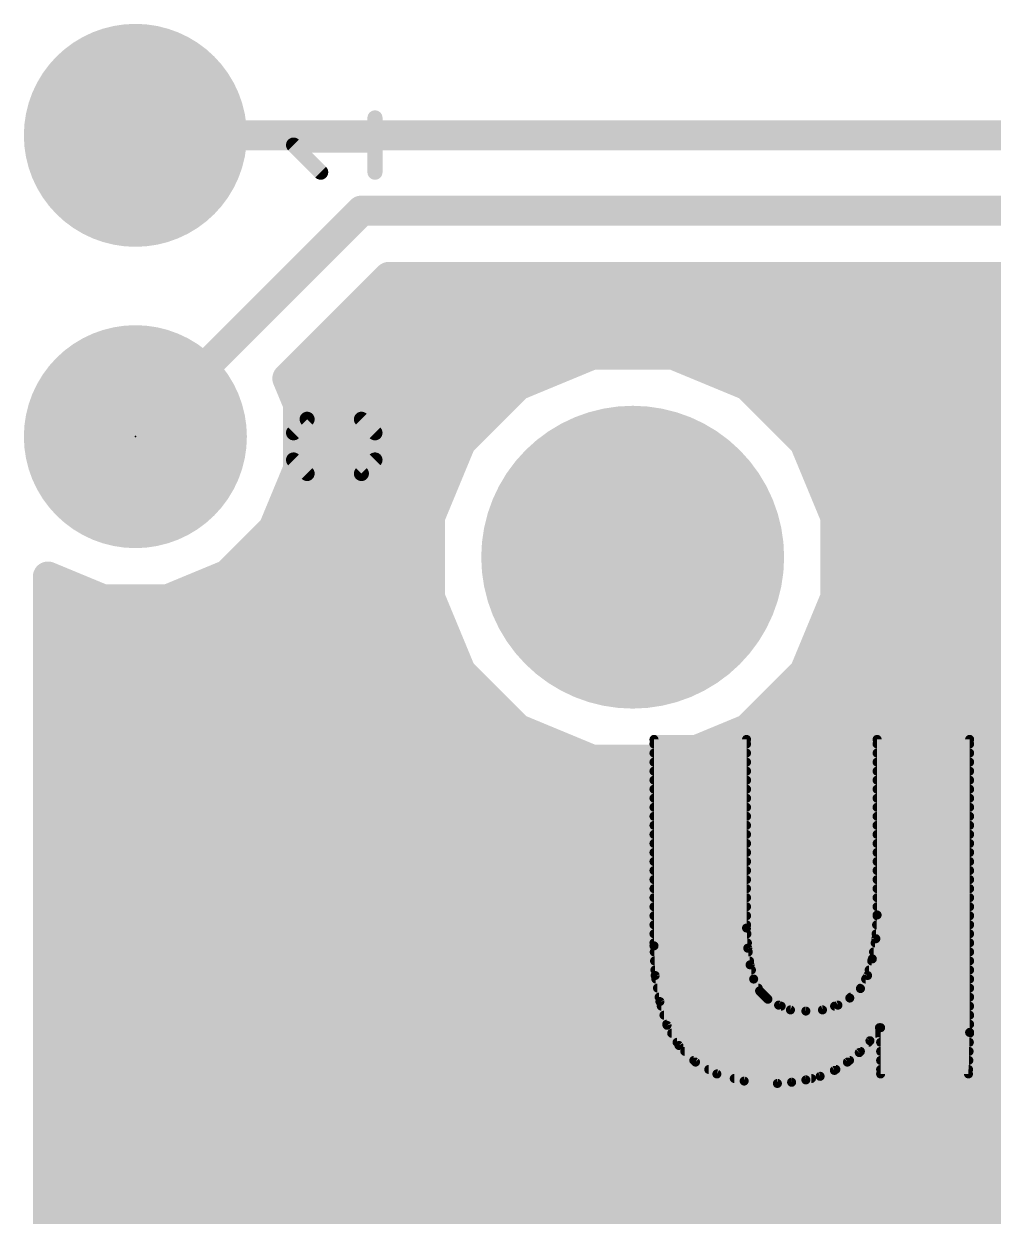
# Model space of a CAD drawing. Extents: x -16.5 to 33.1, y -17.8 to 72.5.
# Drawn here: x 0.33 to 8.5, y 9.94 to 19.99 of the extents above; entities that cross this region are included whole.
import ezdxf

# ---------------------------------------------------------------- set-up
doc = ezdxf.new("R2010")
doc.units = 0
for name, color, linetype in [('1', 22, 'CONTINUOUS'), ('17', 82, 'CONTINUOUS'), ('21', 7, 'CONTINUOUS'), ('23', 7, 'CONTINUOUS')]:
    doc.layers.add(name, color=color, linetype=linetype)

# ---------------------------------------------------------------- blocks, each defined once
blk = doc.blocks.new('ROUNDP')
at = {"const_width": 0.5}
blk.add_lwpolyline([(0, -0.25, 1), (0, 0.25, 1), (0, -0.25)], format="xyb", dxfattribs=at)

msp = doc.modelspace()

# ---------------------------------------------------------------- linework, layer by layer
at = {"layer": '1', "const_width": 0.254}
for points in [[(12.3939, 19.05), (1.27, 19.05)], [(1.27, 16.51), (3.175, 18.415)], [(3.175, 18.415), (17.77, 18.415)], [(2.5512, 17.001), (3.4065, 17.8562)], [(3.3303, 17.78), (31.2319, 17.78)], [(3.4065, 17.8562), (18.0015, 17.8562)], [(3.0763, 17.526), (30.9013, 17.526)], [(2.8223, 17.272), (30.671, 17.272)], [(5.1212, 17.2021), (4.4934, 16.9421)], [(5.8008, 17.2021), (5.1212, 17.2021)], [(6.4286, 16.9421), (5.8008, 17.2021)], [(2.6416, 16.7828), (2.5512, 17.001)], [(2.5683, 17.018), (4.6767, 17.018)], [(6.2453, 17.018), (15.7257, 17.018)], [(4.4934, 16.9421), (4.0129, 16.4616)], [(6.9091, 16.4616), (6.4286, 16.9421)], [(2.6416, 16.2372), (2.6416, 16.7828)], [(2.6416, 16.764), (4.3153, 16.764)], [(6.6067, 16.764), (15.3643, 16.764)], [(2.6416, 16.51), (4.0613, 16.51)], [(4.0129, 16.4616), (3.7529, 15.8338)], [(6.8607, 16.51), (15.1103, 16.51)], [(7.1691, 15.8338), (6.9091, 16.4616)], [(2.6416, 16.256), (3.9277, 16.256)], [(6.9943, 16.256), (14.9767, 16.256)], [(2.4328, 15.7331), (2.6416, 16.2372)], [(2.5442, 16.002), (3.8225, 16.002)], [(7.0995, 16.002), (14.8715, 16.002)], [(3.7529, 15.8338), (3.7529, 15.1542)], [(7.1691, 15.1542), (7.1691, 15.8338)], [(2.0469, 15.3472), (2.4328, 15.7331)], [(2.439, 15.748), (3.7529, 15.748)], [(7.1691, 15.748), (14.8018, 15.748)], [(2.1937, 15.494), (3.7529, 15.494)], [(7.1691, 15.494), (14.8018, 15.494)], [(0.5334, 1.27), (0.5334, 15.3305)], [(0.5334, 15.3305), (0.9972, 15.1384)], [(1.5428, 15.1384), (2.0469, 15.3472)], [(0.5334, 15.24), (0.7519, 15.24)], [(1.7881, 15.24), (3.7529, 15.24)], [(3.7529, 15.1542), (4.0129, 14.5264)], [(6.9091, 14.5264), (7.1691, 15.1542)], [(7.1691, 15.24), (14.8018, 15.24)], [(0.9972, 15.1384), (1.5428, 15.1384)], [(0.5334, 14.986), (3.8225, 14.986)], [(7.0995, 14.986), (14.8715, 14.986)], [(0.5334, 14.732), (3.9277, 14.732)], [(6.9943, 14.732), (14.9767, 14.732)], [(0.5334, 14.478), (4.0613, 14.478)], [(4.0129, 14.5264), (4.4934, 14.0459)], [(6.4286, 14.0459), (6.9091, 14.5264)], [(6.8607, 14.478), (15.1103, 14.478)], [(0.5334, 14.224), (4.3153, 14.224)], [(6.6067, 14.224), (15.3643, 14.224)], [(4.4934, 14.0459), (5.1212, 13.7858)], [(5.8008, 13.7858), (6.4286, 14.0459)], [(0.5334, 13.97), (4.6766, 13.97)], [(6.2453, 13.97), (15.7256, 13.97)], [(5.1212, 13.7858), (5.8008, 13.7858)], [(0.5334, 13.716), (32.4866, 13.716)], [(0.5334, 13.462), (32.4866, 13.462)], [(0.5334, 13.208), (32.4866, 13.208)], [(0.5334, 12.954), (32.4866, 12.954)], [(0.5334, 12.7), (32.4866, 12.7)], [(0.5334, 12.446), (32.4866, 12.446)], [(0.5334, 12.192), (32.4866, 12.192)], [(0.5334, 11.938), (32.4866, 11.938)], [(0.5334, 11.684), (32.4866, 11.684)], [(0.5334, 11.43), (32.4866, 11.43)], [(0.5334, 11.176), (32.4866, 11.176)], [(0.5334, 10.922), (32.4866, 10.922)], [(0.5334, 10.668), (32.4866, 10.668)], [(0.5334, 10.414), (32.4866, 10.414)], [(0.5334, 10.16), (32.4866, 10.16)], [(0.5334, 9.906), (32.4866, 9.906)]]:
    msp.add_lwpolyline(points, dxfattribs=at)
at = {"layer": '1', "const_width": 0.127}
for points in [[(1.27, 19.1135, 1), (1.27, 18.9865)], [(3.175, 18.4785, 1), (3.175, 18.3515)], [(3.2199, 18.3701, 1), (3.1301, 18.4599)], [(3.3303, 17.8435, 1), (3.3303, 17.7165)], [(3.4065, 17.9197, 1), (3.4065, 17.7927)], [(3.4514, 17.8113, 1), (3.3616, 17.9011)], [(3.0763, 17.5895, 1), (3.0763, 17.4625)], [(2.8223, 17.3355, 1), (2.8223, 17.2085)], [(5.1212, 17.2656, 1), (5.1212, 17.1386)], [(5.1455, 17.1435, 1), (5.0969, 17.2608)], [(5.8251, 17.2608, 1), (5.7765, 17.1435)], [(5.8008, 17.1386, 1), (5.8008, 17.2656)], [(2.5063, 17.0459, 1), (2.5961, 16.9561)], [(2.6099, 17.0253, 1), (2.4926, 16.9767)], [(2.5683, 17.0815, 1), (2.5683, 16.9545)], [(4.6767, 16.9545, 1), (4.6767, 17.0815)], [(6.2453, 17.0815, 1), (6.2453, 16.9545)], [(4.4691, 17.0008, 1), (4.5177, 16.8834)], [(4.5383, 16.8972, 1), (4.4485, 16.987)], [(6.4735, 16.987, 1), (6.3837, 16.8972)], [(6.4043, 16.8834, 1), (6.4529, 17.0008)], [(2.7051, 16.7828, 1), (2.5781, 16.7828)], [(2.6416, 16.8275, 1), (2.6416, 16.7005)], [(4.3153, 16.7005, 1), (4.3153, 16.8275)], [(6.6067, 16.8275, 1), (6.6067, 16.7005)], [(2.5829, 16.7585, 1), (2.7003, 16.8071)], [(1.2251, 16.5549, 1), (1.3149, 16.4651)], [(2.6416, 16.5735, 1), (2.6416, 16.4465)], [(4.0716, 16.4373, 1), (3.9542, 16.4859)], [(4.0613, 16.4465, 1), (4.0613, 16.5735)], [(6.8607, 16.5735, 1), (6.8607, 16.4465)], [(6.9678, 16.4859, 1), (6.8504, 16.4373)], [(3.968, 16.5065, 1), (4.0578, 16.4167)], [(6.8642, 16.4167, 1), (6.954, 16.5065)], [(2.6416, 16.3195, 1), (2.6416, 16.1925)], [(3.9277, 16.1925, 1), (3.9277, 16.3195)], [(6.9943, 16.3195, 1), (6.9943, 16.1925)], [(2.5781, 16.2372, 1), (2.7051, 16.2372)], [(2.7003, 16.2129, 1), (2.5829, 16.2615)], [(2.5442, 16.0655, 1), (2.5442, 15.9385)], [(3.8225, 15.9385, 1), (3.8225, 16.0655)], [(7.0995, 16.0655, 1), (7.0995, 15.9385)], [(3.8163, 15.8338, 1), (3.6894, 15.8338)], [(3.6942, 15.8581, 1), (3.8115, 15.8095)], [(7.2326, 15.8338, 1), (7.1056, 15.8338)], [(7.1105, 15.8095, 1), (7.2278, 15.8581)], [(2.3741, 15.7574, 1), (2.4915, 15.7087)], [(2.439, 15.8115, 1), (2.439, 15.6845)], [(2.4777, 15.6881, 1), (2.3879, 15.778)], [(3.7529, 15.6845, 1), (3.7529, 15.8115)], [(7.1691, 15.8115, 1), (7.1691, 15.6845)], [(2.1937, 15.5575, 1), (2.1937, 15.4305)], [(3.7529, 15.4305, 1), (3.7529, 15.5575)], [(7.1691, 15.5575, 1), (7.1691, 15.4305)], [(0.5969, 15.3305, 1), (0.4699, 15.3305)], [(0.5577, 15.3892, 1), (0.5091, 15.2718)], [(2.002, 15.3921, 1), (2.0918, 15.3023)], [(2.0712, 15.2885, 1), (2.0226, 15.4059)], [(0.5334, 15.3035, 1), (0.5334, 15.1765)], [(0.7519, 15.1765, 1), (0.7519, 15.3035)], [(1.7881, 15.3035, 1), (1.7881, 15.1765)], [(3.8115, 15.1785, 1), (3.6942, 15.1299)], [(3.7529, 15.1765, 1), (3.7529, 15.3035)], [(7.1691, 15.3035, 1), (7.1691, 15.1765)], [(7.2278, 15.1299, 1), (7.1105, 15.1785)], [(0.9972, 15.2019, 1), (0.9972, 15.0749)], [(0.9729, 15.0797, 1), (1.0215, 15.1971)], [(1.5185, 15.1971, 1), (1.5671, 15.0797)], [(1.5428, 15.0749, 1), (1.5428, 15.2019)], [(3.6894, 15.1542, 1), (3.8163, 15.1542)], [(7.1056, 15.1542, 1), (7.2326, 15.1542)], [(0.5334, 15.0495, 1), (0.5334, 14.9225)], [(3.8225, 14.9225, 1), (3.8225, 15.0495)], [(7.0995, 15.0495, 1), (7.0995, 14.9225)], [(0.5334, 14.7955, 1), (0.5334, 14.6685)], [(3.9277, 14.6685, 1), (3.9277, 14.7955)], [(6.9943, 14.7955, 1), (6.9943, 14.6685)], [(0.5334, 14.5415, 1), (0.5334, 14.4145)], [(4.0578, 14.5713, 1), (3.968, 14.4815)], [(3.9542, 14.5021, 1), (4.0716, 14.5507)], [(4.0613, 14.4145, 1), (4.0613, 14.5415)], [(6.8607, 14.5415, 1), (6.8607, 14.4145)], [(6.8504, 14.5507, 1), (6.9678, 14.5021)], [(6.954, 14.4815, 1), (6.8642, 14.5713)], [(0.5334, 14.2875, 1), (0.5334, 14.1605)], [(4.3153, 14.1605, 1), (4.3153, 14.2875)], [(6.6067, 14.2875, 1), (6.6067, 14.1605)], [(4.5177, 14.1046, 1), (4.4691, 13.9872)], [(6.4529, 13.9872, 1), (6.4043, 14.1046)], [(0.5334, 14.0335, 1), (0.5334, 13.9065)], [(4.4485, 14.001, 1), (4.5383, 14.0908)], [(4.6766, 13.9065, 1), (4.6766, 14.0335)], [(6.2453, 14.0335, 1), (6.2453, 13.9065)], [(6.3837, 14.0908, 1), (6.4735, 14.001)], [(5.1212, 13.8493, 1), (5.1212, 13.7224)], [(5.0969, 13.7272, 1), (5.1455, 13.8445)], [(5.7765, 13.8445, 1), (5.8251, 13.7272)], [(5.8008, 13.7224, 1), (5.8008, 13.8493)], [(0.5334, 13.7795, 1), (0.5334, 13.6525)], [(0.5334, 13.5255, 1), (0.5334, 13.3985)], [(0.5334, 13.2715, 1), (0.5334, 13.1445)], [(0.5334, 13.0175, 1), (0.5334, 12.8905)], [(0.5334, 12.7635, 1), (0.5334, 12.6365)], [(0.5334, 12.5095, 1), (0.5334, 12.3825)], [(0.5334, 12.2555, 1), (0.5334, 12.1285)], [(0.5334, 12.0015, 1), (0.5334, 11.8745)], [(0.5334, 11.7475, 1), (0.5334, 11.6205)], [(0.5334, 11.4935, 1), (0.5334, 11.3665)], [(0.5334, 11.2395, 1), (0.5334, 11.1125)], [(0.5334, 10.9855, 1), (0.5334, 10.8585)], [(0.5334, 10.7315, 1), (0.5334, 10.6045)], [(0.5334, 10.4775, 1), (0.5334, 10.3505)], [(0.5334, 10.2235, 1), (0.5334, 10.0965)], [(0.5334, 9.9695, 1), (0.5334, 9.8425)]]:
    msp.add_lwpolyline(points, format="xyb", dxfattribs=at)
at = {"layer": '21'}
for points, const_width in [([(3.2893, 18.7393), (3.2893, 19.1969)], 0.127), ([(2.8317, 18.7393), (2.6029, 18.9681)], 0.127), ([(2.6029, 18.9681), (3.2893, 18.9681)], 0.127), ([(2.6029, 16.5425), (2.7173, 16.6569)], 0.127), ([(2.7173, 16.6569), (3.1749, 16.6569)], 0.127), ([(3.1749, 16.1993), (2.7173, 16.6569)], 0.127), ([(3.1749, 16.6569), (3.2893, 16.5425)], 0.127), ([(2.6029, 16.3137), (2.6029, 16.5425)], 0.127), ([(3.2893, 16.5425), (3.2893, 16.3137)], 0.127), ([(2.7173, 16.1993), (2.6029, 16.3137)], 0.127), ([(3.2893, 16.3137), (3.1749, 16.1993)], 0.127), ([(3.1749, 16.1993), (2.7173, 16.1993)], 0.127), ([(5.6405, 12.218), (5.6405, 13.958)], 0.0762), ([(5.6405, 13.958), (6.4205, 13.958)], 0.0762), ([(6.4205, 13.958), (6.4205, 12.368)], 0.0762), ([(7.5205, 12.478), (7.5205, 13.958)], 0.0762), ([(7.5205, 13.958), (8.3005, 13.958)], 0.0762), ([(8.3005, 13.958), (8.3005, 11.488)], 0.0762), ([(6.4205, 13.9192), (5.6405, 13.9192)], 0.0762), ([(6.4205, 13.843), (5.6405, 13.843)], 0.0762), ([(8.3005, 13.9192), (7.5205, 13.9192)], 0.0762), ([(8.3005, 13.843), (7.5205, 13.843)], 0.0762), ([(6.4205, 13.7668), (5.6405, 13.7668)], 0.0762), ([(8.3005, 13.7668), (7.5205, 13.7668)], 0.0762), ([(6.4205, 13.6906), (5.6405, 13.6906)], 0.0762), ([(8.3005, 13.6906), (7.5205, 13.6906)], 0.0762), ([(6.4205, 13.6144), (5.6405, 13.6144)], 0.0762), ([(6.4205, 13.5382), (5.6405, 13.5382)], 0.0762), ([(8.3005, 13.6144), (7.5205, 13.6144)], 0.0762), ([(8.3005, 13.5382), (7.5205, 13.5382)], 0.0762), ([(6.4205, 13.462), (5.6405, 13.462)], 0.0762), ([(8.3005, 13.462), (7.5205, 13.462)], 0.0762), ([(6.4205, 13.3858), (5.6405, 13.3858)], 0.0762), ([(8.3005, 13.3858), (7.5205, 13.3858)], 0.0762), ([(6.4205, 13.3096), (5.6405, 13.3096)], 0.0762), ([(6.4205, 13.2334), (5.6405, 13.2334)], 0.0762), ([(8.3005, 13.3096), (7.5205, 13.3096)], 0.0762), ([(8.3005, 13.2334), (7.5205, 13.2334)], 0.0762), ([(6.4205, 13.1572), (5.6405, 13.1572)], 0.0762), ([(8.3005, 13.1572), (7.5205, 13.1572)], 0.0762), ([(6.4205, 13.081), (5.6405, 13.081)], 0.0762), ([(8.3005, 13.081), (7.5205, 13.081)], 0.0762), ([(6.4205, 13.0048), (5.6405, 13.0048)], 0.0762), ([(6.4205, 12.9286), (5.6405, 12.9286)], 0.0762), ([(8.3005, 13.0048), (7.5205, 13.0048)], 0.0762), ([(8.3005, 12.9286), (7.5205, 12.9286)], 0.0762), ([(6.4205, 12.8524), (5.6405, 12.8524)], 0.0762), ([(8.3005, 12.8524), (7.5205, 12.8524)], 0.0762), ([(6.4205, 12.7762), (5.6405, 12.7762)], 0.0762), ([(8.3005, 12.7762), (7.5205, 12.7762)], 0.0762), ([(6.4205, 12.7), (5.6405, 12.7)], 0.0762), ([(8.3005, 12.7), (7.5205, 12.7)], 0.0762), ([(6.4205, 12.6238), (5.6405, 12.6238)], 0.0762), ([(6.4205, 12.5476), (5.6405, 12.5476)], 0.0762), ([(8.3005, 12.6238), (7.5205, 12.6238)], 0.0762), ([(8.3005, 12.5476), (7.5205, 12.5476)], 0.0762), ([(6.4205, 12.4714), (5.6405, 12.4714)], 0.0762), ([(7.5105, 12.278), (7.5205, 12.478)], 0.0762), ([(8.3005, 12.4714), (7.5202, 12.4714)], 0.0762), ([(6.4205, 12.3952), (5.6405, 12.3952)], 0.0762), ([(6.4205, 12.368), (6.4305, 12.198)], 0.0762), ([(8.3005, 12.3952), (7.5164, 12.3952)], 0.0762), ([(6.4234, 12.319), (5.6405, 12.319)], 0.0762), ([(6.4279, 12.2428), (5.6405, 12.2428)], 0.0762), ([(7.4805, 12.108), (7.5105, 12.278)], 0.0762), ([(8.3005, 12.2428), (7.5043, 12.2428)], 0.0762), ([(8.3005, 12.319), (7.5126, 12.319)], 0.0762), ([(5.6505, 11.968), (5.6405, 12.218)], 0.0762), ([(6.435, 12.1666), (5.6426, 12.1666)], 0.0762), ([(6.4305, 12.198), (6.4505, 12.058)], 0.0762), ([(8.3005, 12.1666), (7.4908, 12.1666)], 0.0762), ([(6.4459, 12.0904), (5.6456, 12.0904)], 0.0762), ([(6.4505, 12.058), (6.4805, 11.938)], 0.0762), ([(7.4405, 11.968), (7.4805, 12.108)], 0.0762), ([(8.3005, 12.0904), (7.4755, 12.0904)], 0.0762), ([(6.4615, 12.0142), (5.6487, 12.0142)], 0.0762), ([(5.6905, 11.748), (5.6505, 11.968)], 0.0762), ([(6.4805, 11.938), (5.656, 11.938)], 0.0762), ([(6.4805, 11.938), (6.5305, 11.838)], 0.0762), ([(7.3805, 11.858), (7.4405, 11.968)], 0.0762), ([(8.3005, 11.938), (7.4241, 11.938)], 0.0762), ([(8.3005, 12.0142), (7.4537, 12.0142)], 0.0762), ([(6.5186, 11.8618), (5.6698, 11.8618)], 0.0762), ([(6.5305, 11.838), (6.6005, 11.768)], 0.0762), ([(7.2905, 11.778), (7.3805, 11.858)], 0.0762), ([(8.3005, 11.8618), (7.3826, 11.8618)], 0.0762), ([(6.5829, 11.7856), (5.6837, 11.7856)], 0.0762), ([(5.7505, 11.548), (5.6905, 11.748)], 0.0762), ([(6.6005, 11.768), (6.6905, 11.718)], 0.0762), ([(7.1905, 11.718), (7.2905, 11.778)], 0.0762), ([(8.3005, 11.7856), (7.2991, 11.7856)], 0.0762), ([(6.712, 11.7094), (5.7021, 11.7094)], 0.0762), ([(8.3005, 11.6332), (5.7249, 11.6332)], 0.0762), ([(6.6905, 11.718), (6.7905, 11.678)], 0.0762), ([(6.7905, 11.678), (6.9205, 11.668)], 0.0762), ([(6.9205, 11.668), (7.0605, 11.678)], 0.0762), ([(7.0605, 11.678), (7.1905, 11.718)], 0.0762), ([(8.3005, 11.7094), (7.1626, 11.7094)], 0.0762), ([(8.3005, 11.557), (5.7478, 11.557)], 0.0762), ([(5.8505, 11.378), (5.7505, 11.548)], 0.0762), ([(7.5405, 11.528), (7.4605, 11.418)], 0.0762), ([(7.5505, 11.528), (7.5405, 11.528)], 0.0762), ([(7.5505, 11.138), (7.5505, 11.528)], 0.0762), ([(7.5062, 11.4808), (5.79, 11.4808)], 0.0762), ([(8.3003, 11.4808), (7.5505, 11.4808)], 0.0762), ([(8.3005, 11.488), (8.2905, 11.138)], 0.0762), ([(7.4484, 11.4046), (5.8349, 11.4046)], 0.0762), ([(5.9905, 11.238), (5.8505, 11.378)], 0.0762), ([(7.3799, 11.3284), (5.9001, 11.3284)], 0.0762), ([(7.4605, 11.418), (7.3705, 11.318)], 0.0762), ([(8.2981, 11.4046), (7.5505, 11.4046)], 0.0762), ([(8.2959, 11.3284), (7.5505, 11.3284)], 0.0762), ([(7.2883, 11.2522), (5.9763, 11.2522)], 0.0762), ([(6.1705, 11.138), (5.9905, 11.238)], 0.0762), ([(7.2705, 11.238), (7.1605, 11.168)], 0.0762), ([(7.3705, 11.318), (7.2705, 11.238)], 0.0762), ([(8.2938, 11.2522), (7.5505, 11.2522)], 0.0762), ([(7.1731, 11.176), (6.1021, 11.176)], 0.0762), ([(6.4005, 11.078), (6.1705, 11.138)], 0.0762), ([(7.0405, 11.118), (6.9205, 11.088)], 0.0762), ([(7.1605, 11.168), (7.0405, 11.118)], 0.0762), ([(8.2916, 11.176), (7.5505, 11.176)], 0.0762), ([(8.2905, 11.138), (7.5505, 11.138)], 0.0762), ([(6.9677, 11.0998), (6.3169, 11.0998)], 0.0762), ([(6.6805, 11.058), (6.4005, 11.078)], 0.0762), ([(6.8005, 11.068), (6.6805, 11.058)], 0.0762), ([(6.9205, 11.088), (6.8005, 11.068)], 0.0762)]:
    msp.add_lwpolyline(points, dxfattribs=dict(at, const_width=const_width))
for points, const_width in [([(3.3211, 19.1969, 1), (3.2576, 19.1969)], 0.0635), ([(2.6029, 18.9998, 1), (2.6029, 18.9363)], 0.0635), ([(2.6254, 18.9905, 1), (2.5805, 18.9456)], 0.0635), ([(3.2893, 18.9363, 1), (3.2893, 18.9998)], 0.0635), ([(2.8093, 18.7168, 1), (2.8542, 18.7617)], 0.0635), ([(3.2576, 18.7393, 1), (3.3211, 18.7393)], 0.0635), ([(2.7173, 16.6886, 1), (2.7173, 16.6251)], 0.0635), ([(2.7398, 16.6793, 1), (2.6949, 16.6344)], 0.0635), ([(2.7398, 16.6344, 1), (2.6949, 16.6793)], 0.0635), ([(3.1974, 16.6793, 1), (3.1525, 16.6344)], 0.0635), ([(3.1749, 16.6251, 1), (3.1749, 16.6886)], 0.0635), ([(2.6347, 16.5425, 1), (2.5712, 16.5425)], 0.0635), ([(2.5805, 16.5649, 1), (2.6254, 16.52)], 0.0635), ([(3.3211, 16.5425, 1), (3.2576, 16.5425)], 0.0635), ([(3.2668, 16.52, 1), (3.3118, 16.5649)], 0.0635), ([(2.5712, 16.3137, 1), (2.6347, 16.3137)], 0.0635), ([(2.6254, 16.3361, 1), (2.5805, 16.2912)], 0.0635), ([(3.2576, 16.3137, 1), (3.3211, 16.3137)], 0.0635), ([(3.3118, 16.2912, 1), (3.2668, 16.3361)], 0.0635), ([(2.7173, 16.231, 1), (2.7173, 16.1675)], 0.0635), ([(2.6949, 16.1768, 1), (2.7398, 16.2217)], 0.0635), ([(3.1525, 16.2217, 1), (3.1974, 16.1768)], 0.0635), ([(3.1525, 16.1768, 1), (3.1974, 16.2217)], 0.0635), ([(3.1749, 16.1675, 1), (3.1749, 16.231)], 0.0635), ([(5.6405, 13.9771, 1), (5.6405, 13.939)], 0.0381), ([(5.6596, 13.958, 1), (5.6215, 13.958)], 0.0381), ([(6.4396, 13.958, 1), (6.4015, 13.958)], 0.0381), ([(6.4205, 13.939, 1), (6.4205, 13.9771)], 0.0381), ([(7.5205, 13.9771, 1), (7.5205, 13.939)], 0.0381), ([(7.5396, 13.958, 1), (7.5015, 13.958)], 0.0381), ([(8.3195, 13.958, 1), (8.2814, 13.958)], 0.0381), ([(8.3005, 13.939, 1), (8.3005, 13.9771)], 0.0381), ([(5.6405, 13.9383, 1), (5.6405, 13.9002)], 0.0381), ([(5.6405, 13.862, 1), (5.6405, 13.8239)], 0.0381), ([(6.4205, 13.9002, 1), (6.4205, 13.9383)], 0.0381), ([(6.4205, 13.8239, 1), (6.4205, 13.862)], 0.0381), ([(7.5205, 13.9383, 1), (7.5205, 13.9002)], 0.0381), ([(7.5205, 13.862, 1), (7.5205, 13.8239)], 0.0381), ([(8.3005, 13.9002, 1), (8.3005, 13.9383)], 0.0381), ([(8.3005, 13.8239, 1), (8.3005, 13.862)], 0.0381), ([(5.6405, 13.7858, 1), (5.6405, 13.7477)], 0.0381), ([(6.4205, 13.7477, 1), (6.4205, 13.7858)], 0.0381), ([(7.5205, 13.7858, 1), (7.5205, 13.7477)], 0.0381), ([(8.3005, 13.7477, 1), (8.3005, 13.7858)], 0.0381), ([(5.6405, 13.7096, 1), (5.6405, 13.6715)], 0.0381), ([(6.4205, 13.6715, 1), (6.4205, 13.7096)], 0.0381), ([(7.5205, 13.7096, 1), (7.5205, 13.6715)], 0.0381), ([(8.3005, 13.6715, 1), (8.3005, 13.7096)], 0.0381), ([(5.6405, 13.6334, 1), (5.6405, 13.5953)], 0.0381), ([(5.6405, 13.5572, 1), (5.6405, 13.5191)], 0.0381), ([(6.4205, 13.5953, 1), (6.4205, 13.6334)], 0.0381), ([(6.4205, 13.5191, 1), (6.4205, 13.5572)], 0.0381), ([(7.5205, 13.6334, 1), (7.5205, 13.5953)], 0.0381), ([(7.5205, 13.5572, 1), (7.5205, 13.5191)], 0.0381), ([(8.3005, 13.5953, 1), (8.3005, 13.6334)], 0.0381), ([(8.3005, 13.5191, 1), (8.3005, 13.5572)], 0.0381), ([(5.6405, 13.4811, 1), (5.6405, 13.443)], 0.0381), ([(6.4205, 13.443, 1), (6.4205, 13.4811)], 0.0381), ([(7.5205, 13.4811, 1), (7.5205, 13.443)], 0.0381), ([(8.3005, 13.443, 1), (8.3005, 13.4811)], 0.0381), ([(5.6405, 13.4049, 1), (5.6405, 13.3668)], 0.0381), ([(6.4205, 13.3668, 1), (6.4205, 13.4049)], 0.0381), ([(7.5205, 13.4049, 1), (7.5205, 13.3668)], 0.0381), ([(8.3005, 13.3668, 1), (8.3005, 13.4049)], 0.0381), ([(5.6405, 13.3287, 1), (5.6405, 13.2906)], 0.0381), ([(5.6405, 13.2525, 1), (5.6405, 13.2144)], 0.0381), ([(6.4205, 13.2906, 1), (6.4205, 13.3287)], 0.0381), ([(6.4205, 13.2144, 1), (6.4205, 13.2525)], 0.0381), ([(7.5205, 13.3287, 1), (7.5205, 13.2906)], 0.0381), ([(7.5205, 13.2525, 1), (7.5205, 13.2144)], 0.0381), ([(8.3005, 13.2906, 1), (8.3005, 13.3287)], 0.0381), ([(8.3005, 13.2144, 1), (8.3005, 13.2525)], 0.0381), ([(5.6405, 13.1763, 1), (5.6405, 13.1382)], 0.0381), ([(6.4205, 13.1382, 1), (6.4205, 13.1763)], 0.0381), ([(7.5205, 13.1763, 1), (7.5205, 13.1382)], 0.0381), ([(8.3005, 13.1382, 1), (8.3005, 13.1763)], 0.0381), ([(5.6405, 13.1001, 1), (5.6405, 13.062)], 0.0381), ([(6.4205, 13.062, 1), (6.4205, 13.1001)], 0.0381), ([(7.5205, 13.1001, 1), (7.5205, 13.062)], 0.0381), ([(8.3005, 13.062, 1), (8.3005, 13.1001)], 0.0381), ([(5.6405, 13.0239, 1), (5.6405, 12.9858)], 0.0381), ([(5.6405, 12.9477, 1), (5.6405, 12.9096)], 0.0381), ([(6.4205, 12.9858, 1), (6.4205, 13.0239)], 0.0381), ([(6.4205, 12.9096, 1), (6.4205, 12.9477)], 0.0381), ([(7.5205, 13.0239, 1), (7.5205, 12.9858)], 0.0381), ([(7.5205, 12.9477, 1), (7.5205, 12.9096)], 0.0381), ([(8.3005, 12.9858, 1), (8.3005, 13.0239)], 0.0381), ([(8.3005, 12.9096, 1), (8.3005, 12.9477)], 0.0381), ([(5.6405, 12.8715, 1), (5.6405, 12.8334)], 0.0381), ([(6.4205, 12.8334, 1), (6.4205, 12.8715)], 0.0381), ([(7.5205, 12.8715, 1), (7.5205, 12.8334)], 0.0381), ([(8.3005, 12.8334, 1), (8.3005, 12.8715)], 0.0381), ([(5.6405, 12.7953, 1), (5.6405, 12.7572)], 0.0381), ([(6.4205, 12.7572, 1), (6.4205, 12.7953)], 0.0381), ([(7.5205, 12.7953, 1), (7.5205, 12.7572)], 0.0381), ([(8.3005, 12.7572, 1), (8.3005, 12.7953)], 0.0381), ([(5.6405, 12.7191, 1), (5.6405, 12.681)], 0.0381), ([(6.4205, 12.681, 1), (6.4205, 12.7191)], 0.0381), ([(7.5205, 12.7191, 1), (7.5205, 12.681)], 0.0381), ([(8.3005, 12.681, 1), (8.3005, 12.7191)], 0.0381), ([(5.6405, 12.6429, 1), (5.6405, 12.6048)], 0.0381), ([(5.6405, 12.5667, 1), (5.6405, 12.5286)], 0.0381), ([(6.4205, 12.6048, 1), (6.4205, 12.6429)], 0.0381), ([(6.4205, 12.5286, 1), (6.4205, 12.5667)], 0.0381), ([(7.5205, 12.6429, 1), (7.5205, 12.6048)], 0.0381), ([(7.5205, 12.5667, 1), (7.5205, 12.5286)], 0.0381), ([(8.3005, 12.6048, 1), (8.3005, 12.6429)], 0.0381), ([(8.3005, 12.5286, 1), (8.3005, 12.5667)], 0.0381), ([(5.6405, 12.4905, 1), (5.6405, 12.4524)], 0.0381), ([(6.4205, 12.4524, 1), (6.4205, 12.4905)], 0.0381), ([(7.5202, 12.4905, 1), (7.5202, 12.4524)], 0.0381), ([(7.5395, 12.477, 1), (7.5015, 12.479)], 0.0381), ([(7.5015, 12.478, 1), (7.5396, 12.478)], 0.0381), ([(8.3005, 12.4524, 1), (8.3005, 12.4905)], 0.0381), ([(5.6405, 12.4143, 1), (5.6405, 12.3762)], 0.0381), ([(6.4395, 12.3691, 1), (6.4015, 12.3669)], 0.0381), ([(6.4015, 12.368, 1), (6.4396, 12.368)], 0.0381), ([(6.4205, 12.3762, 1), (6.4205, 12.4143)], 0.0381), ([(7.5164, 12.4143, 1), (7.5164, 12.3762)], 0.0381), ([(8.3005, 12.3762, 1), (8.3005, 12.4143)], 0.0381), ([(5.6405, 12.3381, 1), (5.6405, 12.3)], 0.0381), ([(5.6405, 12.2619, 1), (5.6405, 12.2238)], 0.0381), ([(6.4234, 12.3, 1), (6.4234, 12.3381)], 0.0381), ([(6.4279, 12.2238, 1), (6.4279, 12.2619)], 0.0381), ([(7.5043, 12.2619, 1), (7.5043, 12.2238)], 0.0381), ([(7.4915, 12.279, 1), (7.5295, 12.277)], 0.0381), ([(7.5293, 12.2747, 1), (7.4917, 12.2813)], 0.0381), ([(7.5126, 12.3381, 1), (7.5126, 12.3)], 0.0381), ([(8.3005, 12.3, 1), (8.3005, 12.3381)], 0.0381), ([(8.3005, 12.2238, 1), (8.3005, 12.2619)], 0.0381), ([(5.6595, 12.2188, 1), (5.6215, 12.2172)], 0.0381), ([(5.6215, 12.218, 1), (5.6596, 12.218)], 0.0381), ([(5.6426, 12.1857, 1), (5.6426, 12.1476)], 0.0381), ([(6.4494, 12.2007, 1), (6.4116, 12.1953)], 0.0381), ([(6.4115, 12.1969, 1), (6.4495, 12.1991)], 0.0381), ([(6.435, 12.1476, 1), (6.435, 12.1857)], 0.0381), ([(7.4908, 12.1857, 1), (7.4908, 12.1476)], 0.0381), ([(8.3005, 12.1476, 1), (8.3005, 12.1857)], 0.0381), ([(5.6456, 12.1095, 1), (5.6456, 12.0714)], 0.0381), ([(6.469, 12.0626, 1), (6.432, 12.0534)], 0.0381), ([(6.4316, 12.0553, 1), (6.4694, 12.0607)], 0.0381), ([(6.4459, 12.0714, 1), (6.4459, 12.1095)], 0.0381), ([(7.4755, 12.1095, 1), (7.4755, 12.0714)], 0.0381), ([(7.4617, 12.1113, 1), (7.4993, 12.1047)], 0.0381), ([(7.4988, 12.1028, 1), (7.4622, 12.1132)], 0.0381), ([(8.3005, 12.0714, 1), (8.3005, 12.1095)], 0.0381), ([(5.6487, 12.0333, 1), (5.6487, 11.9952)], 0.0381), ([(5.6692, 11.9714, 1), (5.6318, 11.9646)], 0.0381), ([(5.6315, 11.9672, 1), (5.6695, 11.9688)], 0.0381), ([(5.656, 11.9571, 1), (5.656, 11.919)], 0.0381), ([(6.4975, 11.9465, 1), (6.4635, 11.9295)], 0.0381), ([(6.4615, 11.9952, 1), (6.4615, 12.0333)], 0.0381), ([(6.462, 11.9334, 1), (6.499, 11.9426)], 0.0381), ([(6.4805, 11.919, 1), (6.4805, 11.9571)], 0.0381), ([(7.4241, 11.9571, 1), (7.4241, 11.919)], 0.0381), ([(7.4222, 11.9732, 1), (7.4588, 11.9628)], 0.0381), ([(7.4572, 11.9589, 1), (7.4238, 11.9771)], 0.0381), ([(7.4537, 12.0333, 1), (7.4537, 11.9952)], 0.0381), ([(8.3005, 11.9952, 1), (8.3005, 12.0333)], 0.0381), ([(8.3005, 11.919, 1), (8.3005, 11.9571)], 0.0381), ([(5.6698, 11.8809, 1), (5.6698, 11.8428)], 0.0381), ([(6.544, 11.8515, 1), (6.517, 11.8245)], 0.0381), ([(6.5135, 11.8295, 1), (6.5475, 11.8465)], 0.0381), ([(6.5186, 11.8428, 1), (6.5186, 11.8809)], 0.0381), ([(7.3638, 11.8671, 1), (7.3972, 11.8489)], 0.0381), ([(7.3826, 11.8809, 1), (7.3826, 11.8428)], 0.0381), ([(7.3932, 11.8438, 1), (7.3678, 11.8722)], 0.0381), ([(8.3005, 11.8428, 1), (8.3005, 11.8809)], 0.0381), ([(5.6837, 11.8047, 1), (5.6837, 11.7666)], 0.0381), ([(5.7087, 11.7535, 1), (5.6723, 11.7425)], 0.0381), ([(5.6718, 11.7446, 1), (5.7092, 11.7514)], 0.0381), ([(6.6098, 11.7847, 1), (6.5912, 11.7513)], 0.0381), ([(6.5829, 11.7666, 1), (6.5829, 11.8047)], 0.0381), ([(6.587, 11.7545, 1), (6.614, 11.7815)], 0.0381), ([(7.2778, 11.7922, 1), (7.3032, 11.7638)], 0.0381), ([(7.2991, 11.8047, 1), (7.2991, 11.7666)], 0.0381), ([(7.3003, 11.7617, 1), (7.2807, 11.7943)], 0.0381), ([(8.3005, 11.7666, 1), (8.3005, 11.8047)], 0.0381), ([(5.7021, 11.7285, 1), (5.7021, 11.6904)], 0.0381), ([(5.7249, 11.6523, 1), (5.7249, 11.6142)], 0.0381), ([(6.6976, 11.7357, 1), (6.6834, 11.7003)], 0.0381), ([(6.6812, 11.7013, 1), (6.6998, 11.7347)], 0.0381), ([(6.712, 11.6904, 1), (6.712, 11.7285)], 0.0381), ([(6.792, 11.697, 1), (6.789, 11.659)], 0.0381), ([(6.7834, 11.6603, 1), (6.7976, 11.6957)], 0.0381), ([(6.9191, 11.687, 1), (6.9219, 11.649)], 0.0381), ([(6.919, 11.649, 1), (6.922, 11.687)], 0.0381), ([(7.0549, 11.6962, 1), (7.0661, 11.6598)], 0.0381), ([(7.0619, 11.659, 1), (7.0591, 11.697)], 0.0381), ([(7.1626, 11.7285, 1), (7.1626, 11.6904)], 0.0381), ([(7.1807, 11.7343, 1), (7.2003, 11.7017)], 0.0381), ([(7.1961, 11.6998, 1), (7.1849, 11.7362)], 0.0381), ([(8.3005, 11.6904, 1), (8.3005, 11.7285)], 0.0381), ([(8.3005, 11.6142, 1), (8.3005, 11.6523)], 0.0381), ([(5.7478, 11.5761, 1), (5.7478, 11.538)], 0.0381), ([(5.7669, 11.5577, 1), (5.7341, 11.5383)], 0.0381), ([(5.7323, 11.5425, 1), (5.7687, 11.5535)], 0.0381), ([(7.5405, 11.5471, 1), (7.5405, 11.509)], 0.0381), ([(7.5559, 11.5168, 1), (7.5251, 11.5392)], 0.0381), ([(7.5696, 11.528, 1), (7.5315, 11.528)], 0.0381), ([(7.5505, 11.509, 1), (7.5505, 11.5471)], 0.0381), ([(8.3005, 11.538, 1), (8.3005, 11.5761)], 0.0381), ([(5.79, 11.4999, 1), (5.79, 11.4618)], 0.0381), ([(7.5062, 11.4618, 1), (7.5062, 11.4999)], 0.0381), ([(7.5505, 11.4999, 1), (7.5505, 11.4618)], 0.0381), ([(8.2814, 11.488, 1), (8.3195, 11.488)], 0.0381), ([(8.3195, 11.4875, 1), (8.2815, 11.4885)], 0.0381), ([(8.3003, 11.4618, 1), (8.3003, 11.4999)], 0.0381), ([(5.8349, 11.4237, 1), (5.8349, 11.3856)], 0.0381), ([(5.864, 11.3915, 1), (5.837, 11.3645)], 0.0381), ([(5.8341, 11.3683, 1), (5.8669, 11.3877)], 0.0381), ([(5.9001, 11.3475, 1), (5.9001, 11.3094)], 0.0381), ([(7.3799, 11.3094, 1), (7.3799, 11.3475)], 0.0381), ([(7.4451, 11.4292, 1), (7.4759, 11.4068)], 0.0381), ([(7.4747, 11.4053, 1), (7.4463, 11.4307)], 0.0381), ([(7.4484, 11.3856, 1), (7.4484, 11.4237)], 0.0381), ([(7.5505, 11.4237, 1), (7.5505, 11.3856)], 0.0381), ([(7.5505, 11.3475, 1), (7.5505, 11.3094)], 0.0381), ([(8.2959, 11.3094, 1), (8.2959, 11.3475)], 0.0381), ([(8.2981, 11.3856, 1), (8.2981, 11.4237)], 0.0381), ([(5.9763, 11.2713, 1), (5.9763, 11.2332)], 0.0381), ([(5.9998, 11.2547, 1), (5.9812, 11.2213)], 0.0381), ([(5.977, 11.2245, 1), (6.004, 11.2515)], 0.0381), ([(7.2586, 11.2529, 1), (7.2824, 11.2231)], 0.0381), ([(7.2807, 11.2219, 1), (7.2603, 11.2541)], 0.0381), ([(7.2883, 11.2332, 1), (7.2883, 11.2713)], 0.0381), ([(7.3563, 11.3307, 1), (7.3847, 11.3053)], 0.0381), ([(7.3824, 11.3031, 1), (7.3586, 11.3329)], 0.0381), ([(7.5505, 11.2713, 1), (7.5505, 11.2332)], 0.0381), ([(8.2938, 11.2332, 1), (8.2938, 11.2713)], 0.0381), ([(6.1021, 11.1951, 1), (6.1021, 11.157)], 0.0381), ([(6.1753, 11.1564, 1), (6.1657, 11.1196)], 0.0381), ([(6.1612, 11.1213, 1), (6.1798, 11.1547)], 0.0381), ([(7.0451, 11.0995, 1), (7.0359, 11.1365)], 0.0381), ([(7.1503, 11.1841, 1), (7.1707, 11.1519)], 0.0381), ([(7.1678, 11.1504, 1), (7.1532, 11.1856)], 0.0381), ([(7.1731, 11.157, 1), (7.1731, 11.1951)], 0.0381), ([(7.5505, 11.1951, 1), (7.5505, 11.157)], 0.0381), ([(7.5505, 11.157, 1), (7.5505, 11.1189)], 0.0381), ([(7.5315, 11.138, 1), (7.5696, 11.138)], 0.0381), ([(8.2715, 11.1385, 1), (8.3095, 11.1375)], 0.0381), ([(8.2905, 11.1189, 1), (8.2905, 11.157)], 0.0381), ([(8.2916, 11.157, 1), (8.2916, 11.1951)], 0.0381), ([(6.3169, 11.1189, 1), (6.3169, 11.0808)], 0.0381), ([(6.4019, 11.097, 1), (6.3991, 11.059)], 0.0381), ([(6.3957, 11.0596, 1), (6.4053, 11.0964)], 0.0381), ([(6.6789, 11.077, 1), (6.6821, 11.039)], 0.0381), ([(6.6791, 11.039, 1), (6.6819, 11.077)], 0.0381), ([(6.7974, 11.0868, 1), (6.8036, 11.0492)], 0.0381), ([(6.8021, 11.049, 1), (6.7989, 11.087)], 0.0381), ([(6.9159, 11.1065, 1), (6.9251, 11.0695)], 0.0381), ([(6.9236, 11.0692, 1), (6.9174, 11.1068)], 0.0381), ([(6.9677, 11.0808, 1), (6.9677, 11.1189)], 0.0381), ([(7.0332, 11.1356, 1), (7.0478, 11.1004)], 0.0381)]:
    msp.add_lwpolyline(points, format="xyb", dxfattribs=dict(at, const_width=const_width))
at = {"layer": '23'}
msp.add_point((1.27, 16.51), dxfattribs=at)

# ---------------------------------------------------------------- block references
at = {"layer": '17'}
for p, xscale, yscale, rotation in [((1.27, 19.05), 1.8796, 1.8796, 180), ((1.27, 16.51), 1.8796, 1.8796, 180), ((5.461, 15.494), 2.5527, 2.5527, 270)]:
    msp.add_blockref('ROUNDP', p, dxfattribs=dict(at, xscale=xscale, yscale=yscale, rotation=rotation))

doc.saveas('drawing.dxf')
